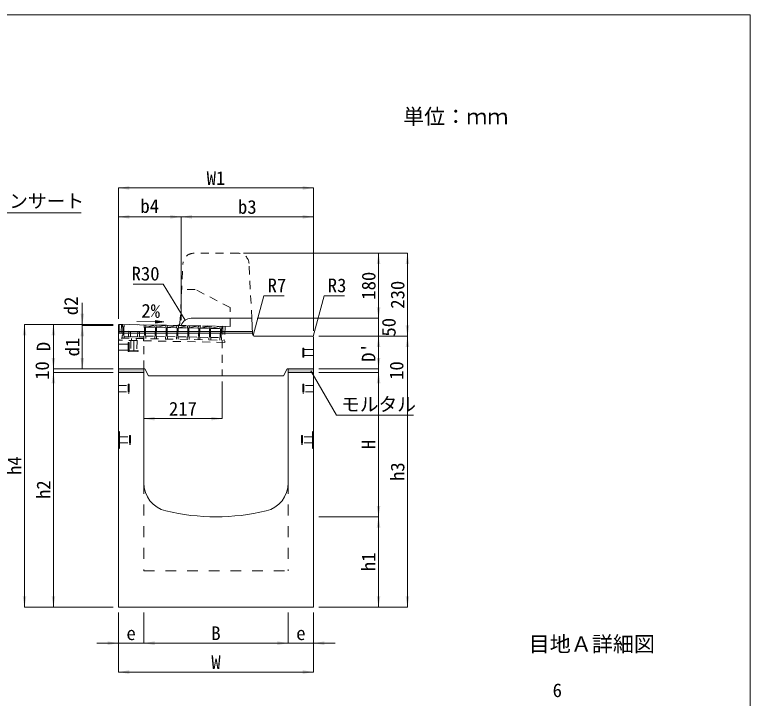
# Model space of a CAD drawing. Units: millimetres at full size. Extents: x -36174 to -11409, y 24892 to 47415.
# Drawn here: x -16836 to -14800, y 42065 to 43958 of the extents above; entities that cross this region are included whole.
import ezdxf
from ezdxf.enums import TextEntityAlignment as Align

# ---------------------------------------------------------------- set-up
doc = ezdxf.new("R2010")
doc.units = ezdxf.units.MM
doc.header["$LTSCALE"] = 30
doc.linetypes.add('USER1', pattern=[1.35, 0.75, -0.6])
doc.linetypes.add('USER2', pattern=[2, 1, -1])
for name, color, linetype, lineweight in [('0_2', 7, 'Continuous', 13), ('側溝・本体', 7, 'Continuous', 9), ('寸法引出', 7, 'Continuous', 9), ('寸法線', 7, 'Continuous', 9), ('本体', 2, 'Continuous', 20), ('枠', 5, 'Continuous', 5), ('補助線', 8, 'Continuous', 9), ('ｲﾝｻｰﾄ', 3, 'USER1', 9), ('ｸﾞﾚｰﾁﾝｸﾞ', 7, 'USER1', 5)]:
    doc.layers.add(name, color=color, linetype=linetype, lineweight=lineweight)
doc.layers.add('ﾊｯﾁﾝｸﾞ', color=8, linetype='Continuous')
doc.styles.add('ＭＳ ゴシック', font='')
doc.styles.get('ＭＳ ゴシック').set_extended_font_data('MS Gothic')

# ---------------------------------------------------------------- blocks, each defined once
blk = doc.blocks.new('filled_arrow')
at = {"color": 0, "linetype": 'Continuous', "lineweight": -2}
blk.add_solid([(7.5, 1.25), (0, 0), (7.5, -1.25)], dxfattribs=at)

msp = doc.modelspace()

# ---------------------------------------------------------------- hatches: boundary and pattern name
at = {"layer": '寸法引出'}
msp.add_hatch(color=256, dxfattribs=at).paths.add_polyline_path([(-16446.08, 43111.76), (-16446.21, 43104.26), (-16423.65, 43107.62)])
at = {"layer": 'ﾊｯﾁﾝｸﾞ'}
for points in [[(-16503.08, 43066.27), (-16478.39, 43065.77), (-16478.48, 43061.27), (-16503.17, 43061.77), (-16533.46, 43062.37), (-16533.37, 43066.87)], [(-16548.97, 42977.69), (-16548.97, 42967.69), (-16478.97, 42967.69), (-16478.97, 42977.69)], [(-16008.96, 42967.69), (-16008.96, 42977.69), (-16078.97, 42977.69), (-16078.97, 42967.69)]]:
    msp.add_hatch(color=256, dxfattribs=at).paths.add_polyline_path(points)

# ---------------------------------------------------------------- linework, layer by layer
at = {"layer": '側溝・本体', "linetype": 'USER1'}
for p, q in [((-16217.5, 43297.69), (-16340.43, 43297.69)), ((-16378.63, 43104.46), (-16370.39, 43269.19)), ((-16179.97, 43117.69), (-16187.54, 43269.19)), ((-16336.67, 43197.59), (-16373.97, 43197.59)), ((-16239.78, 43147.59), (-16336.67, 43197.59)), ((-16239.78, 43095.23), (-16239.78, 43147.59)), ((-16239.78, 43095.23), (-16385.74, 43097.81)), ((-16478.97, 42977.69), (-16478.97, 43061.28)), ((-16261.88, 43056.94), (-16261.87, 42957.69))]:
    msp.add_line(p, q, dxfattribs=at)
at = {"layer": '側溝・本体', "color": 4, "lineweight": 5}
for p, q in [((-16548.97, 43080.69), (-16178.12, 43080.69)), ((-16548.97, 43076.69), (-16177.92, 43076.69))]:
    msp.add_line(p, q, dxfattribs=at)
at = {"layer": '側溝・本体', "linetype": 'USER2'}
for p, q in [((-16478.97, 42661.72), (-16478.97, 42417.69)), ((-16078.97, 42661.72), (-16078.97, 42417.69)), ((-16478.97, 42417.69), (-16078.97, 42417.69))]:
    msp.add_line(p, q, dxfattribs=at)
at = {"layer": '側溝・本体', "linetype": 'USER1'}
for centre, radius, start, end in [((-16340.43, 43267.69), 30, 90, 177.1373), ((-16217.5, 43267.69), 30, 2.86194, 90), ((-16385.62, 43104.81), 7, 268.9861, 357.13558)]:
    msp.add_arc(centre, radius, start, end, dxfattribs=at)
at = {"layer": '寸法引出'}
msp.add_line((-16423.65, 43107.62), (-16497.67, 43108.91), dxfattribs=at)
at = {"layer": '寸法引出', "lineweight": 13}
msp.add_lwpolyline([(-16446.08, 43111.76), (-16446.21, 43104.26), (-16423.65, 43107.62)], close=True, dxfattribs=at)
at = {"layer": '寸法線'}
for p, q in [((-16008.96, 43478.43), (-16548.97, 43478.43)), ((-16548.97, 43115.69), (-16548.97, 43478.43)), ((-16008.96, 43082.69), (-16008.96, 43478.43)), ((-16375.62, 43398.43), (-16548.97, 43398.43)), ((-16548.97, 43120.69), (-16548.97, 43398.43)), ((-16008.96, 43398.43), (-16375.62, 43398.43)), ((-16375.62, 43112.63), (-16375.62, 43398.43)), ((-16375.62, 43117.63), (-16375.62, 43398.43)), ((-16008.96, 43082.69), (-16008.96, 43398.43)), ((-16202.5, 43297.69), (-15828.96, 43297.69)), ((-16202.5, 43297.69), (-15748.96, 43297.69)), ((-15828.96, 43117.69), (-15828.96, 43297.69)), ((-15748.96, 43067.69), (-15748.96, 43297.69)), ((-15828.96, 43177.69), (-15828.96, 43007.69)), ((-16648.97, 43160.69), (-16648.97, 43037.64)), ((-16164.97, 43117.69), (-15828.96, 43117.69)), ((-16164.97, 43117.69), (-15828.96, 43117.69)), ((-16808.97, 43100.69), (-16808.97, 42317.69)), ((-16563.97, 43100.69), (-16808.97, 43100.69)), ((-16728.97, 43100.69), (-16728.97, 42977.69)), ((-16563.97, 43100.69), (-16728.97, 43100.69)), ((-16563.97, 43100.69), (-16648.97, 43100.69)), ((-16648.97, 43097.64), (-16648.97, 42977.69)), ((-16563.97, 43097.64), (-16648.97, 43097.64)), ((-16563.97, 43097.64), (-16648.97, 43097.64)), ((-15993.96, 43067.69), (-15748.96, 43067.69)), ((-15993.96, 43067.69), (-15828.96, 43067.69)), ((-15993.96, 43067.69), (-15828.96, 43067.69)), ((-15993.96, 43067.69), (-15748.96, 43067.69)), ((-15828.96, 43067.69), (-15828.96, 42977.69)), ((-15748.96, 43067.69), (-15748.96, 42317.69)), ((-16728.97, 42907.69), (-16728.97, 43037.69)), ((-15828.96, 42907.69), (-15828.96, 43037.69)), ((-16563.97, 42977.69), (-16728.97, 42977.69)), ((-16563.97, 42977.69), (-16728.97, 42977.69)), ((-16728.97, 42967.69), (-16728.97, 42317.69)), ((-16563.97, 42967.69), (-16728.97, 42967.69)), ((-16563.97, 42967.69), (-16728.97, 42967.69)), ((-16563.97, 42977.69), (-16648.97, 42977.69)), ((-15993.97, 42967.69), (-15828.96, 42967.69)), ((-15993.97, 42967.69), (-15828.96, 42967.69)), ((-15993.96, 42977.69), (-15828.96, 42977.69)), ((-15993.96, 42977.69), (-15828.96, 42977.69)), ((-15828.96, 42967.69), (-15828.96, 42567.69)), ((-16478.97, 42962.69), (-16478.97, 42839.5)), ((-16261.87, 42942.69), (-16261.87, 42839.5)), ((-16478.97, 42839.5), (-16261.87, 42839.5)), ((-15993.97, 42567.69), (-15828.96, 42567.69)), ((-15993.97, 42567.69), (-15828.96, 42567.69)), ((-15828.96, 42567.69), (-15828.96, 42317.69)), ((-16563.97, 42317.69), (-16808.97, 42317.69)), ((-16563.97, 42317.69), (-16728.97, 42317.69)), ((-15993.97, 42317.69), (-15748.96, 42317.69)), ((-15993.97, 42317.69), (-15828.96, 42317.69)), ((-16548.97, 42302.69), (-16548.97, 42137.69)), ((-16548.97, 42302.69), (-16548.97, 42217.69)), ((-16478.97, 42302.69), (-16478.97, 42217.69)), ((-16478.97, 42302.69), (-16478.97, 42217.69)), ((-16078.97, 42302.69), (-16078.97, 42217.69)), ((-16078.97, 42302.69), (-16078.97, 42217.69)), ((-16008.97, 42302.69), (-16008.97, 42137.69)), ((-16008.97, 42302.69), (-16008.97, 42217.69)), ((-16418.97, 42217.69), (-16608.97, 42217.69)), ((-16078.97, 42217.69), (-16478.97, 42217.69)), ((-15948.97, 42217.69), (-16138.97, 42217.69)), ((-16008.97, 42137.69), (-16548.97, 42137.69))]:
    msp.add_line(p, q, dxfattribs=at)
for points in [[(-17488.06, 43042.31), (-17275.85, 43409.86), (-16652.04, 43409.86)], [(-16364.66, 43112.16), (-16425.19, 43212.16), (-16508.69, 43212.16)], [(-16175.63, 43069.62), (-16146.14, 43179.69), (-16090.05, 43179.69)], [(-16009.84, 43066.81), (-15979.6, 43179.68), (-15923.1, 43179.68)], [(-16016.24, 42971.89), (-15945.16, 42848.78), (-15731.85, 42848.78)]]:
    msp.add_lwpolyline(points, dxfattribs=at)
at = {"layer": '本体'}
for p, q in [((-16347.32, 43117.69), (-16179.97, 43117.69)), ((-16177.8, 43074.34), (-16179.97, 43117.69)), ((-16548.97, 42977.69), (-16548.97, 43100.69)), ((-16375.62, 43097.63), (-16548.97, 43100.69)), ((-16378.97, 43097.69), (-16385.74, 43097.81)), ((-16011.96, 43067.69), (-16170.81, 43067.69)), ((-16008.96, 43064.69), (-16008.96, 42977.69)), ((-16475.97, 42977.69), (-16548.97, 42977.69)), ((-16548.97, 42967.69), (-16548.97, 42977.69)), ((-16548.97, 42317.69), (-16548.97, 42967.69)), ((-16548.97, 42967.69), (-16478.97, 42967.69)), ((-16478.97, 42967.69), (-16478.97, 42977.69)), ((-16478.97, 42661.72), (-16478.97, 42967.69)), ((-16475.97, 42977.69), (-16465.97, 42957.69)), ((-16081.96, 42977.69), (-16091.96, 42957.69)), ((-16008.96, 42977.69), (-16081.96, 42977.69)), ((-16078.97, 42967.69), (-16078.97, 42977.69)), ((-16078.97, 42661.72), (-16078.97, 42967.69)), ((-16078.97, 42967.69), (-16008.97, 42967.69)), ((-16008.97, 42317.69), (-16008.97, 42967.69)), ((-16008.96, 42967.69), (-16008.96, 42977.69)), ((-16465.97, 42957.69), (-16091.96, 42957.69)), ((-16008.97, 42317.69), (-16548.97, 42317.69))]:
    msp.add_line(p, q, dxfattribs=at)
at = {"layer": '本体', "color": 4, "lineweight": 5}
for p, q in [((-16548.97, 42805.19), (-16545.77, 42803.19)), ((-16545.77, 42803.19), (-16545.77, 42758.19)), ((-16008.97, 42805.19), (-16012.17, 42803.19)), ((-16012.17, 42803.19), (-16012.17, 42758.19)), ((-16545.77, 42789.19), (-16545.77, 42772.19)), ((-16012.17, 42789.19), (-16012.17, 42772.19)), ((-16548.97, 42756.19), (-16545.77, 42758.19)), ((-16008.97, 42756.19), (-16012.17, 42758.19))]:
    msp.add_line(p, q, dxfattribs=at)
at = {"layer": '本体'}
for centre, radius, start, end in [((-16347.32, 43087.69), 30, 90, 160.65095), ((-16170.81, 43074.69), 7, 182.86194, 270), ((-16011.96, 43064.69), 3, 0, 90), ((-16398.97, 42661.72), 80, 180, 256.65767), ((-16158.97, 42661.72), 80, 283.34234, 0), ((-16278.97, 43167.69), 600, 256.65763, 283.34238)]:
    msp.add_arc(centre, radius, start, end, dxfattribs=at)
at = {"layer": '枠', "lineweight": 20}
for p in [(-20399.92, 43958.36), (-14799.92, 40098.36)]:
    msp.add_line(p, (-14799.92, 43958.36), dxfattribs=at)
at = {"layer": '補助線', "lineweight": 13}
for p, q in [((-16516.09, 43056.03), (-16496.09, 43055.63)), ((-16506.09, 43055.83), (-16506.69, 43025.83))]:
    msp.add_line(p, q, dxfattribs=at)
at = {"layer": 'ｲﾝｻｰﾄ', "linetype": 'USER2'}
for p, q in [((-16548.97, 43046.19), (-16521.97, 43046.19)), ((-16521.97, 43025.19), (-16521.97, 43050.19)), ((-16521.97, 43050.19), (-16518.97, 43050.19)), ((-16518.97, 43025.19), (-16518.97, 43050.19)), ((-16548.97, 43029.19), (-16521.97, 43029.19)), ((-16038.97, 43010.19), (-16038.97, 43035.19)), ((-16035.96, 43035.19), (-16038.97, 43035.19)), ((-16035.96, 43010.19), (-16035.96, 43035.19)), ((-16008.96, 43031.19), (-16035.96, 43031.19)), ((-16521.97, 43025.19), (-16518.97, 43025.19)), ((-16035.96, 43010.19), (-16038.97, 43010.19)), ((-16008.96, 43014.19), (-16035.96, 43014.19))]:
    msp.add_line(p, q, dxfattribs=at)
at = {"layer": 'ｲﾝｻｰﾄ'}
for p, q in [((-16514.59, 43056), (-16515.13, 43029)), ((-16514.59, 43056), (-16497.59, 43055.66)), ((-16497.59, 43055.66), (-16498.13, 43028.66)), ((-16519.13, 43029.08), (-16519.19, 43026.08)), ((-16519.19, 43026.08), (-16494.19, 43025.58)), ((-16519.13, 43029.08), (-16494.13, 43028.58)), ((-16494.13, 43028.58), (-16494.19, 43025.58)), ((-16008.96, 43014.19), (-16008.96, 43031.19)), ((-16548.97, 42931.19), (-16521.97, 42931.19)), ((-16521.97, 42935.19), (-16521.97, 42910.19)), ((-16521.97, 42935.19), (-16518.97, 42935.19)), ((-16518.97, 42935.19), (-16518.97, 42910.19)), ((-16038.97, 42935.19), (-16038.97, 42910.19)), ((-16035.97, 42935.19), (-16038.97, 42935.19)), ((-16035.97, 42935.19), (-16035.97, 42910.19)), ((-16008.97, 42931.19), (-16035.97, 42931.19)), ((-16008.97, 42931.19), (-16008.97, 42914.19)), ((-16548.97, 42914.19), (-16521.97, 42914.19)), ((-16521.97, 42910.19), (-16518.97, 42910.19)), ((-16035.97, 42910.19), (-16038.97, 42910.19)), ((-16008.97, 42914.19), (-16035.97, 42914.19)), ((-16545.77, 42789.19), (-16518.77, 42789.19)), ((-16518.77, 42793.19), (-16518.77, 42768.19)), ((-16518.77, 42793.19), (-16515.77, 42793.19)), ((-16515.77, 42793.19), (-16515.77, 42768.19)), ((-16042.17, 42793.19), (-16042.17, 42768.19)), ((-16039.17, 42793.19), (-16042.17, 42793.19)), ((-16039.17, 42793.19), (-16039.17, 42768.19)), ((-16012.17, 42789.19), (-16039.17, 42789.19)), ((-16545.77, 42772.19), (-16518.77, 42772.19)), ((-16518.77, 42768.19), (-16515.77, 42768.19)), ((-16039.17, 42768.19), (-16042.17, 42768.19)), ((-16012.17, 42772.19), (-16039.17, 42772.19))]:
    msp.add_line(p, q, dxfattribs=at)
at = {"layer": 'ｸﾞﾚｰﾁﾝｸﾞ'}
for p, q in [((-16546.7, 43100.65), (-16547.58, 43056.66)), ((-16253.76, 43094.79), (-16546.7, 43100.65)), ((-16540.7, 43100.53), (-16541.46, 43062.53)), ((-16537.7, 43100.47), (-16537.82, 43094.47)), ((-16537.82, 43094.47), (-16536.84, 43093.45)), ((-16536.84, 43093.45), (-16537.32, 43069.45)), ((-16533.84, 43093.39), (-16534.32, 43069.39)), ((-16532.82, 43094.37), (-16533.84, 43093.39)), ((-16532.7, 43100.37), (-16532.82, 43094.37)), ((-16477.72, 43099.27), (-16477.84, 43093.27)), ((-16477.84, 43093.27), (-16476.86, 43092.25)), ((-16476.86, 43092.25), (-16477.34, 43068.25)), ((-16473.86, 43092.19), (-16474.34, 43068.19)), ((-16472.84, 43093.17), (-16473.86, 43092.19)), ((-16472.72, 43099.17), (-16472.84, 43093.17)), ((-16472.84, 43093.17), (-16447.72, 43098.67)), ((-16472.84, 43093.17), (-16447.84, 43092.67)), ((-16447.72, 43098.67), (-16447.84, 43092.67)), ((-16447.84, 43092.67), (-16446.86, 43091.65)), ((-16446.86, 43091.65), (-16447.34, 43067.65)), ((-16443.86, 43091.59), (-16444.34, 43067.59)), ((-16442.84, 43092.57), (-16443.86, 43091.59)), ((-16442.72, 43098.57), (-16442.84, 43092.57)), ((-16442.84, 43092.57), (-16417.73, 43098.07)), ((-16442.84, 43092.57), (-16417.85, 43092.07)), ((-16417.73, 43098.07), (-16417.85, 43092.07)), ((-16417.85, 43092.07), (-16416.87, 43091.05)), ((-16416.87, 43091.05), (-16417.35, 43067.05)), ((-16413.87, 43090.99), (-16414.35, 43066.99)), ((-16412.85, 43091.97), (-16413.87, 43090.99)), ((-16412.73, 43097.97), (-16412.85, 43091.97)), ((-16412.85, 43091.97), (-16387.73, 43097.47)), ((-16412.85, 43091.97), (-16387.85, 43091.47)), ((-16387.73, 43097.47), (-16387.85, 43091.47)), ((-16387.85, 43091.47), (-16386.87, 43090.45)), ((-16386.87, 43090.45), (-16387.35, 43066.45)), ((-16383.87, 43090.39), (-16384.35, 43066.39)), ((-16382.85, 43091.37), (-16383.87, 43090.39)), ((-16382.73, 43097.37), (-16382.85, 43091.37)), ((-16382.85, 43091.37), (-16357.74, 43096.87)), ((-16382.85, 43091.37), (-16357.86, 43090.87)), ((-16382.85, 43091.37), (-16357.86, 43090.87)), ((-16357.74, 43096.87), (-16357.86, 43090.87)), ((-16357.86, 43090.87), (-16356.88, 43089.85)), ((-16356.88, 43089.85), (-16357.36, 43065.85)), ((-16353.88, 43089.79), (-16354.36, 43065.79)), ((-16352.86, 43090.77), (-16353.88, 43089.79)), ((-16352.74, 43096.77), (-16352.86, 43090.77)), ((-16352.86, 43090.77), (-16327.75, 43096.27)), ((-16352.86, 43090.77), (-16327.87, 43090.27)), ((-16327.75, 43096.27), (-16327.87, 43090.27)), ((-16327.87, 43090.27), (-16326.89, 43089.25)), ((-16326.89, 43089.25), (-16327.37, 43065.25)), ((-16323.89, 43089.19), (-16324.37, 43065.19)), ((-16322.87, 43090.17), (-16323.89, 43089.19)), ((-16322.75, 43096.17), (-16322.87, 43090.17)), ((-16322.87, 43090.17), (-16297.75, 43095.67)), ((-16322.87, 43090.17), (-16297.87, 43089.67)), ((-16322.87, 43090.17), (-16297.87, 43089.67)), ((-16297.75, 43095.67), (-16297.87, 43089.67)), ((-16297.87, 43089.67), (-16296.89, 43088.65)), ((-16296.89, 43088.65), (-16297.37, 43064.65)), ((-16293.89, 43088.59), (-16294.37, 43064.59)), ((-16292.87, 43089.57), (-16293.89, 43088.59)), ((-16292.75, 43095.57), (-16292.87, 43089.57)), ((-16292.87, 43089.57), (-16267.76, 43095.07)), ((-16292.87, 43089.57), (-16267.88, 43089.07)), ((-16267.76, 43095.07), (-16267.88, 43089.07)), ((-16267.88, 43089.07), (-16266.9, 43088.05)), ((-16266.9, 43088.05), (-16267.38, 43064.05)), ((-16263.9, 43087.99), (-16264.38, 43063.99)), ((-16262.88, 43088.97), (-16263.9, 43087.99)), ((-16262.76, 43094.97), (-16262.88, 43088.97)), ((-16259.76, 43094.91), (-16260.52, 43056.92)), ((-16253.76, 43094.79), (-16254.64, 43050.8)), ((-16538.46, 43062.47), (-16538.34, 43068.47)), ((-16538.34, 43068.47), (-16537.32, 43069.45)), ((-16533.34, 43068.37), (-16534.32, 43069.39)), ((-16533.46, 43062.37), (-16533.34, 43068.37)), ((-16533.37, 43066.87), (-16478.39, 43065.77)), ((-16520.58, 43081.62), (-16520.88, 43066.62)), ((-16520.58, 43081.62), (-16520.88, 43066.62)), ((-16520.88, 43066.62), (-16490.88, 43066.02)), ((-16520.88, 43066.62), (-16490.88, 43066.02)), ((-16520.58, 43081.62), (-16490.58, 43081.02)), ((-16520.58, 43081.62), (-16490.58, 43081.02)), ((-16515.58, 43081.52), (-16515.88, 43066.52)), ((-16515.58, 43081.52), (-16515.88, 43066.52)), ((-16495.58, 43081.12), (-16495.88, 43066.12)), ((-16495.58, 43081.12), (-16495.88, 43066.12)), ((-16490.58, 43081.02), (-16490.88, 43066.02)), ((-16490.58, 43081.02), (-16490.88, 43066.02)), ((-16478.48, 43061.27), (-16478.36, 43067.27)), ((-16478.36, 43067.27), (-16477.34, 43068.25)), ((-16474.34, 43068.19), (-16447.34, 43067.65)), ((-16473.36, 43067.17), (-16474.34, 43068.19)), ((-16473.48, 43061.17), (-16473.36, 43067.17)), ((-16448.48, 43060.67), (-16448.36, 43066.67)), ((-16448.36, 43066.67), (-16447.34, 43067.65)), ((-16443.36, 43066.57), (-16444.34, 43067.59)), ((-16444.34, 43067.59), (-16417.35, 43067.05)), ((-16443.48, 43060.57), (-16443.36, 43066.57)), ((-16418.37, 43066.07), (-16417.35, 43067.05)), ((-16413.37, 43065.97), (-16414.35, 43066.99)), ((-16414.35, 43066.99), (-16387.35, 43066.45)), ((-16388.37, 43065.47), (-16387.35, 43066.45)), ((-16383.37, 43065.37), (-16384.35, 43066.39)), ((-16384.35, 43066.39), (-16357.36, 43065.85)), ((-16254.64, 43050.8), (-16547.58, 43056.66)), ((-16541.46, 43062.53), (-16254.52, 43056.8)), ((-16512.59, 43055.96), (-16512.47, 43061.95)), ((-16512.59, 43055.96), (-16512.47, 43061.95)), ((-16499.59, 43055.7), (-16499.47, 43061.69)), ((-16499.59, 43055.7), (-16499.47, 43061.69)), ((-16479.48, 43061.29), (-16479.6, 43055.3)), ((-16479.48, 43061.29), (-16479.6, 43055.3)), ((-16418.49, 43060.07), (-16418.37, 43066.07)), ((-16413.49, 43059.97), (-16413.37, 43065.97)), ((-16388.49, 43059.47), (-16388.37, 43065.47)), ((-16383.49, 43059.37), (-16383.37, 43065.37)), ((-16358.5, 43058.88), (-16358.38, 43064.87)), ((-16358.38, 43064.87), (-16357.36, 43065.85)), ((-16353.38, 43064.77), (-16354.36, 43065.79)), ((-16354.36, 43065.79), (-16327.37, 43065.25)), ((-16353.5, 43058.78), (-16353.38, 43064.77)), ((-16328.51, 43058.28), (-16328.39, 43064.27)), ((-16328.39, 43064.27), (-16327.37, 43065.25)), ((-16324.37, 43065.19), (-16297.37, 43064.65)), ((-16323.39, 43064.17), (-16324.37, 43065.19)), ((-16323.51, 43058.18), (-16323.39, 43064.17)), ((-16298.51, 43057.68), (-16298.39, 43063.67)), ((-16298.39, 43063.67), (-16297.37, 43064.65)), ((-16294.37, 43064.59), (-16267.38, 43064.05)), ((-16293.39, 43063.57), (-16294.37, 43064.59)), ((-16293.51, 43057.58), (-16293.39, 43063.57)), ((-16268.52, 43057.08), (-16268.4, 43063.07)), ((-16268.4, 43063.07), (-16267.38, 43064.05)), ((-16263.4, 43062.97), (-16264.38, 43063.99)), ((-16263.52, 43056.98), (-16263.4, 43062.97))]:
    msp.add_line(p, q, dxfattribs=at)

# ---------------------------------------------------------------- block references
at = {"layer": '寸法線', "xscale": 4, "yscale": 4}
for p in [(-16548.97, 43478.43), (-16548.97, 43398.43), (-16375.62, 43398.43), (-16478.97, 42839.5), (-16478.97, 42217.69), (-16478.97, 42217.69), (-16008.97, 42217.69), (-16548.97, 42137.69)]:
    msp.add_blockref('filled_arrow', p, dxfattribs=at)
at = {"layer": '寸法線'}
for p, xscale, yscale, rotation in [((-16008.96, 43478.43), 4, 4, 180), ((-16375.62, 43398.43), 4, 4, 180), ((-16008.96, 43398.43), 4, 4, 180), ((-15828.96, 43297.69), 4, 4, 270), ((-15748.96, 43297.69), 4, 4, 270), ((-16648.97, 43100.69), 4, 4, 90), ((-15828.96, 43117.69), 4, 4, 90), ((-15828.96, 43117.69), 4, 4, 90), ((-16364.66, 43112.16), 0.2, 0.2, 121.2), ((-16808.97, 43100.69), 4, 4, 270), ((-16728.97, 43100.69), 4, 4, 270), ((-16648.97, 43097.64), 4, 4, 270), ((-16648.97, 43097.64), 4, 4, 270), ((-15748.96, 43067.69), 4, 4, 90), ((-16175.63, 43069.62), 0.2, 0.2, 75), ((-16009.84, 43066.81), 0.2, 0.2, 75), ((-15828.96, 43067.69), 4, 4, 270), ((-15828.96, 43067.69), 4, 4, 270), ((-15748.96, 43067.69), 4, 4, 270), ((-16728.97, 42977.69), 4, 4, 90), ((-16728.97, 42977.69), 4, 4, 90), ((-16648.97, 42977.69), 4, 4, 90), ((-15828.96, 42977.69), 4, 4, 90), ((-15828.96, 42977.69), 4, 4, 90), ((-16728.97, 42967.69), 4, 4, 270), ((-16728.97, 42967.69), 4, 4, 270), ((-16016.24, 42971.89), 0.2, 0.2, 300), ((-15828.96, 42967.69), 4, 4, 270), ((-15828.96, 42967.69), 4, 4, 270), ((-16261.87, 42839.5), 4, 4, 180), ((-15828.96, 42567.69), 4, 4, 90), ((-15828.96, 42567.69), 4, 4, 270), ((-16808.97, 42317.69), 4, 4, 90), ((-16728.97, 42317.69), 4, 4, 90), ((-15828.96, 42317.69), 4, 4, 90), ((-15748.96, 42317.69), 4, 4, 90), ((-16548.97, 42217.69), 4, 4, 180), ((-16078.97, 42217.69), 4, 4, 180), ((-16078.97, 42217.69), 4, 4, 180), ((-16008.97, 42137.69), 4, 4, 180)]:
    msp.add_blockref('filled_arrow', p, dxfattribs=dict(at, xscale=xscale, yscale=yscale, rotation=rotation))

# ---------------------------------------------------------------- texts
at = {"layer": '0_2', "style": 'ＭＳ ゴシック'}
msp.add_text('単位：ｍｍ', height=42.72, dxfattribs=at).set_placement((-15615.36, 43676.44), align=Align.MIDDLE_CENTER)
msp.add_text('2%', height=37.98, rotation=359, dxfattribs=at).set_placement((-16459.65, 43138.12), align=Align.MIDDLE_CENTER)
msp.add_text('目地Ａ詳細図', height=42.72, dxfattribs=at).set_placement((-15413.48, 42181.04), align=Align.BOTTOM_LEFT)
at = {"layer": '寸法線', "style": 'ＭＳ ゴシック'}
for s, p in [('W1', (-16278.97, 43505.93)), ('b4', (-16462.3, 43428.43)), ('b3', (-16192.29, 43425.93)), ('217', (-16370.42, 42867)), ('e', (-16513.97, 42245.19)), ('B', (-16278.97, 42245.19)), ('e', (-16043.97, 42245.19)), ('W', (-16278.97, 42165.19)), ('6', (-15334.17, 42087.3))]:
    msp.add_text(s, height=37.98, dxfattribs=at).set_placement(p, align=Align.MIDDLE_CENTER)
for s, p in [('施工吊り上げ用インサート', (-17265.85, 43461.31)), ('R7', (-16136.14, 43227.69)), ('R3', (-15969.6, 43227.68)), ('モルタル', (-15932.66, 42898.21))]:
    msp.add_text(s, height=37.98, dxfattribs=at).set_placement(p, align=Align.TOP_LEFT)
msp.add_text('R30', height=37.98, dxfattribs=at).set_placement((-16435.19, 43260.16), align=Align.TOP_RIGHT)
for s, p in [('180', (-15856.46, 43207.69)), ('230', (-15776.46, 43182.69)), ('d2', (-16680.22, 43151.83)), ('50', (-15800.62, 43092.69)), ('D', (-16756.47, 43039.19)), ('d1', (-16676.47, 43037.66)), ("D'", (-15856.46, 43022.69)), ('10', (-16760.22, 42972.69)), ('10', (-15779.22, 42972.69)), ('H', (-15856.46, 42767.69)), ('h4', (-16836.47, 42709.19)), ('h3', (-15776.46, 42692.69)), ('h2', (-16756.47, 42642.69)), ('h1', (-15856.46, 42442.69))]:
    msp.add_text(s, height=37.98, rotation=90, dxfattribs=at).set_placement(p, align=Align.MIDDLE_CENTER)

doc.saveas('drawing.dxf')
